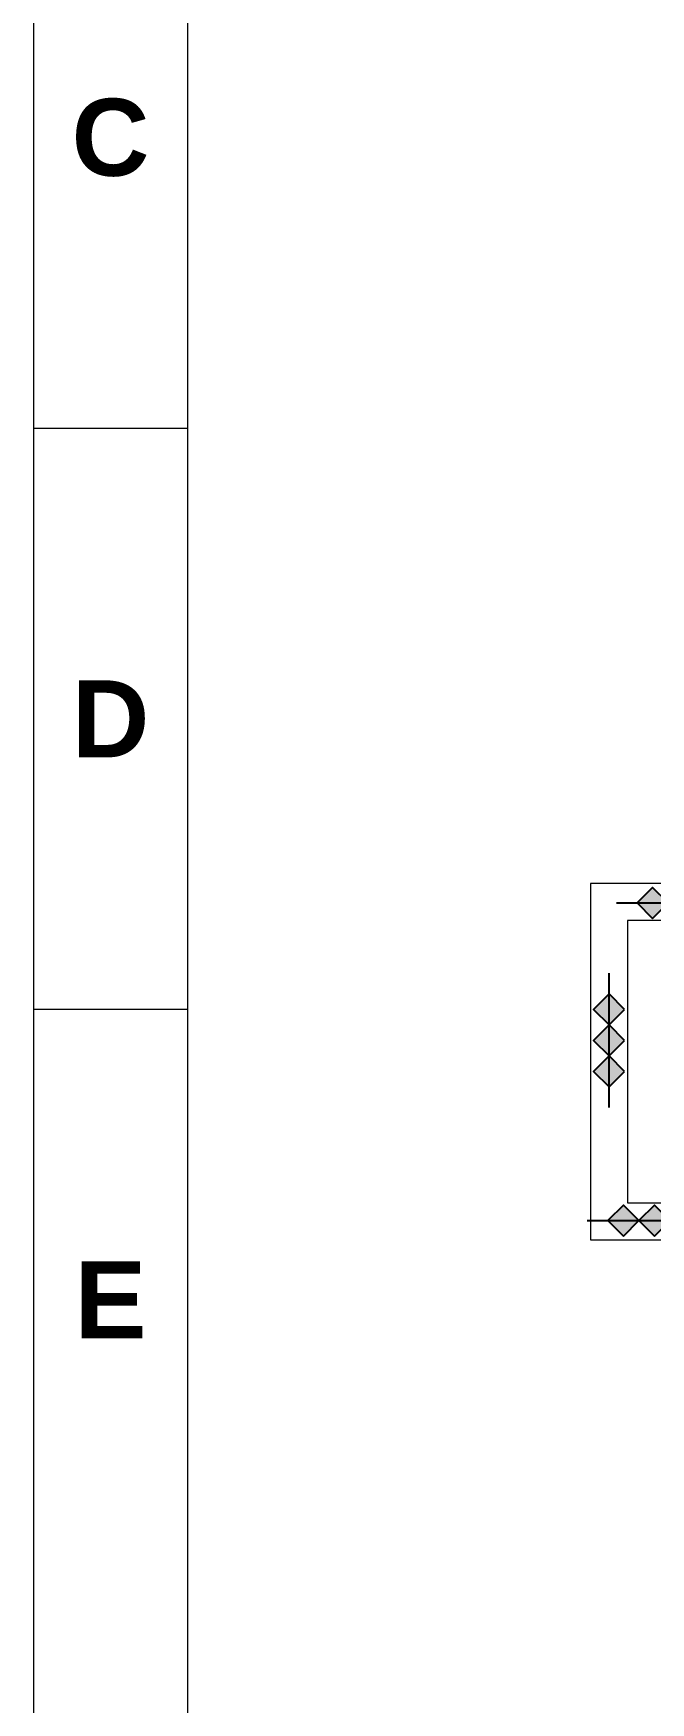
# Model space of a CAD drawing. Header units: inches. Extents: x -250485 to 735580, y -140410 to 288049.
# Drawn here: x 39584.4 to 39750.4, y 21592.1 to 22041.6 of the extents above; entities that cross this region are included whole.
import ezdxf

# ---------------------------------------------------------------- set-up
doc = ezdxf.new("R2010")
doc.units = ezdxf.units.IN
doc.header["$MEASUREMENT"] = 0
for name, color, linetype, lineweight in [('DIM_WORKING', 7, 'Continuous', 0), ('Inline', 7, 'Continuous', 0), ('Layer1', 134, 'Continuous', 0), ('Outline', 7, 'Continuous', 0), ('Scale', 7, 'Continuous', 0), ('Scale_Text', 7, 'Continuous', 0), ('Titelblk', 7, 'Continuous', 25), ('TITLE', 7, 'Continuous', 20)]:
    doc.layers.add(name, color=color, linetype=linetype, lineweight=lineweight)
doc.layers.add('fire rated wall', color=7, linetype='Continuous')
doc.styles.get("Standard").update_dxf_attribs({"font": 'arialbd.ttf', "height": 24})

# ---------------------------------------------------------------- blocks, each defined once
blk = doc.blocks.new('bfg')
at = {"layer": 'fire rated wall'}
h = blk.add_hatch(color=1, dxfattribs=at)
h.dxf.hatch_style = 1
h.paths.add_polyline_path([(9432308.7, -5613534.5), (9432321.4, -5613547.3), (9432334.2, -5613534.5)])
h.paths.add_polyline_path([(9432334.2, -5613534.5), (9432321.4, -5613521.8), (9432308.7, -5613534.5)])
h.paths.add_polyline_path([(9432334.2, -5613534.5), (9432359.7, -5613534.5), (9432346.9, -5613521.8)])
h.paths.add_polyline_path([(9432334.2, -5613534.5), (9432346.9, -5613547.3), (9432359.7, -5613534.5)])
at = {"layer": 'fire rated wall', "color": 1, "elevation": 0}
for points in [[(9432321.4, -5613547.3), (9432334.2, -5613534.5), (9432321.4, -5613521.8), (9432308.7, -5613534.5)], [(9432346.9, -5613547.3), (9432359.7, -5613534.5), (9432346.9, -5613521.8), (9432334.2, -5613534.5)]]:
    blk.add_lwpolyline(points, close=True, dxfattribs=at)
blk.add_lwpolyline([(9432291.7, -5613534.5), (9432376.7, -5613534.5)], dxfattribs=at)
blk = doc.blocks.new('3HR RATE')
at = {"layer": 'fire rated wall', "xscale": 1.292997314696549, "yscale": 1.292997314696549, "zscale": 1.292997314696549}
for p in [(-12191616.2, 7245476.7), (-12191583.2, 7245476.7)]:
    blk.add_blockref('bfg', p, dxfattribs=at)
blk = doc.blocks.new('PAGE')
at = {"layer": 'Inline', "color": 252, "lineweight": 15}
blk.add_lwpolyline([(178051640.63, 22656441.11), (178051640.63, 22657235.79), (178050505.36, 22657235.79), (178050505.36, 22656441.11)], close=True, dxfattribs=at)
at = {"layer": 'Outline', "color": 252, "lineweight": 15}
blk.add_lwpolyline([(178050483.42, 22657252.66), (178050483.42, 22656424.24)], dxfattribs=at)
at = {"layer": 'Scale', "color": 252, "lineweight": 9}
for p, q in [((178050483.42, 22657004.01), (178050505.36, 22657004.01)), ((178050483.42, 22656921.23), (178050505.36, 22656921.23))]:
    blk.add_line(p, q, dxfattribs=at)
at = {"layer": 'Scale_Text', "color": 252, "lineweight": 13, "char_height": 10.97, "width": 8.3603, "attachment_point": 5}
for s, insert in [('C', (178050494.39, 22657045.4)), ('D', (178050494.39, 22656962.62)), ('E', (178050494.39, 22656879.84))]:
    blk.add_mtext(s, dxfattribs=dict(at, insert=insert))
blk = doc.blocks.new('Title')
at = {"layer": 'Titelblk', "color": 3, "linetype": 'Continuous', "lineweight": 0, "xscale": 3.014611567961765, "yscale": 3.014611567959946, "zscale": 3.014611567966516}
blk.add_blockref('PAGE', (-536855255.83, -68388223.96), dxfattribs=at)

msp = doc.modelspace()

# ---------------------------------------------------------------- linework, layer by layer
at = {"layer": 'DIM_WORKING', "color": 7, "ltscale": 30}
for points in [[(39835.25, 21788.66), (39835.25, 21812.66), (39734.25, 21812.66), (39734.25, 21716.66), (39755.25, 21716.66)], [(39825.25, 21788.66), (39825.25, 21802.66), (39744.25, 21802.66), (39744.25, 21726.66), (39825.25, 21726.66)]]:
    msp.add_lwpolyline(points, dxfattribs=at)

# ---------------------------------------------------------------- block references
at = {"layer": 'Layer1', "xscale": 0.2533935670508072, "yscale": 0.2533935670526262, "zscale": 0.2533935670521235}
for p in [(38648.67, 25052.98), (38640.83, 24967.43)]:
    msp.add_blockref('3HR RATE', p, dxfattribs=at)
at = {"layer": 'Layer1', "xscale": 0.2533935670508072, "yscale": 0.2533935670508072, "zscale": 0.2533935670521235, "rotation": 90}
msp.add_blockref('3HR RATE', (36493.7, 20659.74, 9.7), dxfattribs=at)
at = {"layer": 'TITLE', "xscale": 0.6269545389804989, "yscale": 0.6269545389804989, "zscale": 0.6269545337923679}
msp.add_blockref('Title', (103664.69, 75952.1), dxfattribs=at)

doc.saveas('drawing.dxf')
